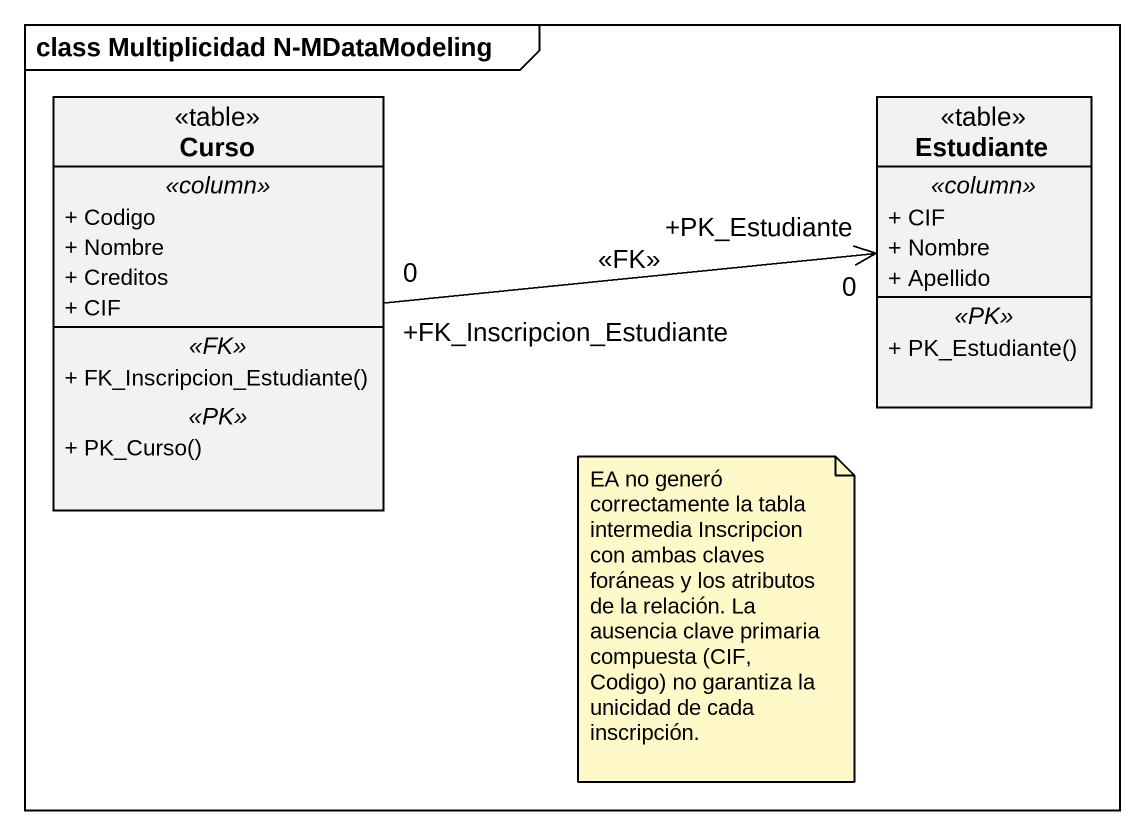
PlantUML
@startuml
mainframe class Multiplicidad N-MDataModeling
hide circle
hide empty members
skinparam classAttributeIconSize 0
class Curso <<table>> {
  .. <<column>> ..
  + Codigo
  + Nombre
  + Creditos
  + CIF
  .. <<FK>> ..
  + FK_Inscripcion_Estudiante()
  .. <<PK>> ..
  + PK_Curso()
}
class Estudiante <<table>> {
  .. <<column>> ..
  + CIF
  + Nombre
  + Apellido
  .. <<PK>> ..
  + PK_Estudiante()
}
Curso "+FK_Inscripcion_Estudiante\n0" -right-> "+PK_Estudiante\n0" Estudiante : <<FK>>
note as N1
  EA no generó correctamente la tabla intermedia Inscripcion con ambas claves foráneas y los atributos de la relación. La ausencia clave primaria compuesta (CIF, Codigo) no garantiza la unicidad de cada inscripción.
end note
@enduml
